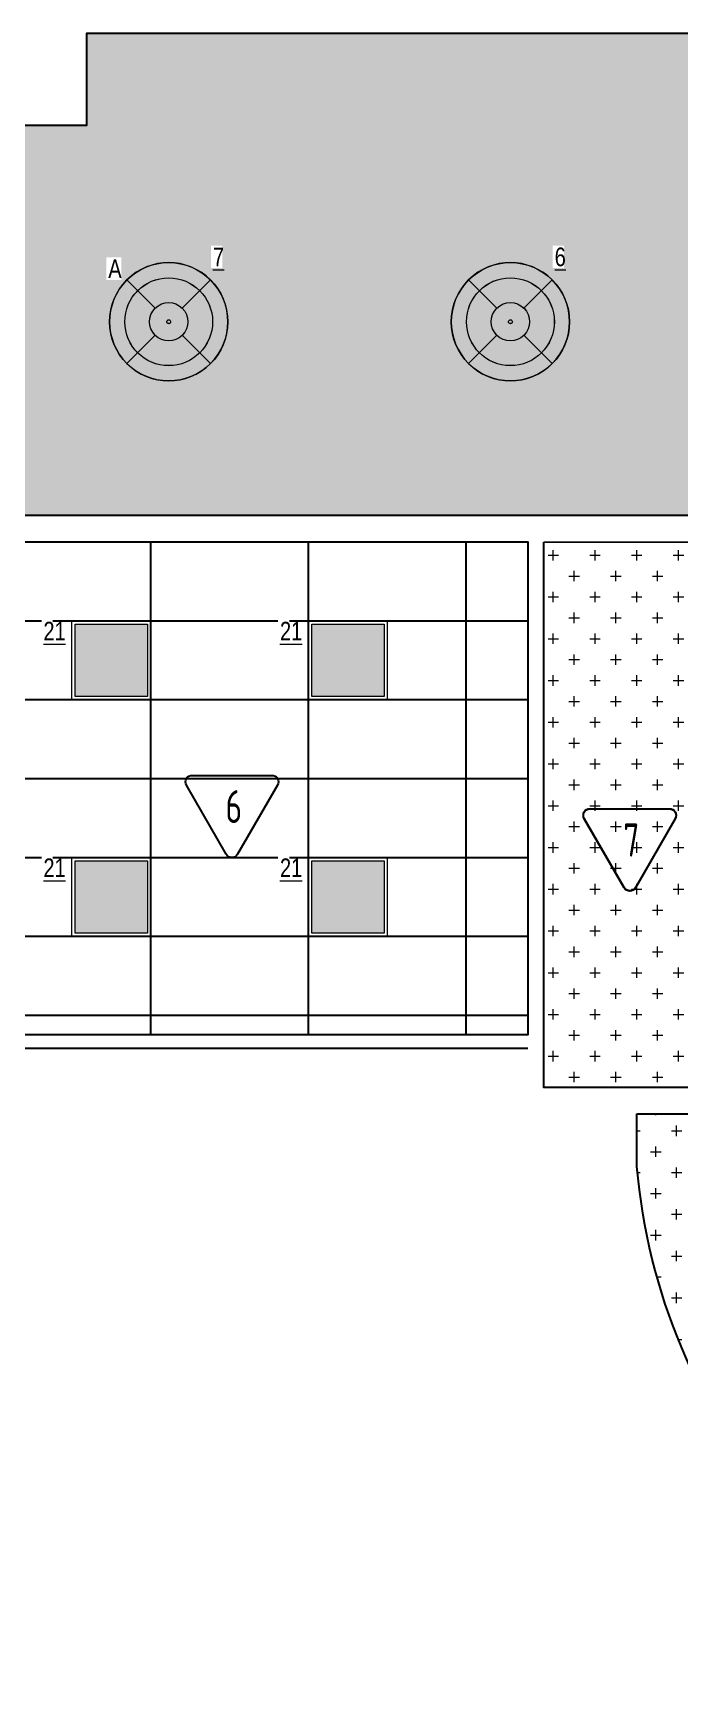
# Model space of a CAD drawing. Header units: millimetres. Extents: x -547274 to 397870, y -45599 to 141350.
# Drawn here: x 83567 to 88489, y 62294 to 74866 of the extents above; entities that cross this region are included whole.
import ezdxf

# ---------------------------------------------------------------- set-up
doc = ezdxf.new("R2010")
doc.units = ezdxf.units.MM
for name, color, linetype, lineweight in [('_ЭОМ_ОБЩ_Освещение_текст тип светильника', 172, 'Continuous', 50), ('_ЭОМ_светильник А', 1, 'Continuous', 35), ('_ЭОМ_светильник Р', 4, 'Continuous', 35), ('АР_Потолки_Штриховка', 252, 'Continuous', 0)]:
    doc.layers.add(name, color=color, linetype=linetype, lineweight=lineweight)
doc.layers.add('X-ref Light', color=250, linetype='Continuous')
doc.layers.add('Штриховка в сечении', color=7, linetype='Continuous')
doc.layers.add('АР_Потолок_Покраска', color=7, linetype='Continuous', lineweight=5, true_color=0x007399)
doc.layers.get('X-ref Light').off()
doc.styles.add('ISOCPEUR', font='isocpeur.ttf', dxfattribs={"height": 800})
doc.styles.add('ГОСТ', font='cad.shx', dxfattribs={"width": 0.8})

# ---------------------------------------------------------------- blocks, each defined once
blk = doc.blocks.new('A$C4757d704')
at = {"true_color": 0xf8f6b0, "transparency": 33554687}
h = blk.add_hatch(color=51, dxfattribs=at)
h.dxf.hatch_style = 1
h.paths.add_polyline_path([(214, 686), (132, 768, 0.198841), (0, 450, 0.198983), (132, 132), (214, 214, -0.198912), (116, 450, -0.198912)])
edge = h.paths.add_edge_path()
edge.add_arc((450, 450), 334, 135, 180)
edge.add_arc((450, 450), 334, 180, 225)
edge.add_line((214, 214), (347, 347))
edge.add_ellipse((450, 450), major_axis=(-146, 0), ratio=1, start_angle=315, end_angle=405, ccw=False)
edge.add_line((347, 553), (214, 686))
edge = h.paths.add_edge_path()
edge.add_line((214, 686), (347, 553))
edge.add_ellipse((450, 450), major_axis=(-146, 0), ratio=1, start_angle=225, end_angle=315, ccw=False)
edge.add_line((553, 553), (686, 686))
edge.add_arc((450, 450), 334, 45, 135)
h.paths.add_polyline_path([(132, 768), (214, 686, -0.414214), (686, 686), (768, 768, 0.414374)])
h.paths.add_polyline_path([(768, 768), (686, 686, -0.198912), (784, 450, -0.198912), (686, 214), (768, 132, 0.198983), (900, 450, 0.198841)])
edge = h.paths.add_edge_path()
edge.add_line((686, 686), (553, 553))
edge.add_ellipse((450, 450), major_axis=(-146, 0), ratio=1, start_angle=495, end_angle=585, ccw=False)
edge.add_line((553, 347), (686, 214))
edge.add_arc((450, 450), 334, 315, 360)
edge.add_arc((450, 450), 334, 0, 45)
edge = h.paths.add_edge_path()
edge.add_ellipse((450, 450), major_axis=(-146, 0), ratio=1, start_angle=405, end_angle=495, ccw=False)
edge.add_line((347, 347), (214, 214))
edge.add_arc((450, 450), 334, 225, 315)
edge.add_line((686, 214), (553, 347))
h.paths.add_polyline_path([(768, 132), (686, 214, -0.414214), (214, 214), (132, 132, 0.414054)])
edge = h.paths.add_edge_path()
edge.add_ellipse((450, 450), major_axis=(-146, 0), ratio=1, start_angle=495, end_angle=585)
edge.add_ellipse((450, 450), major_axis=(-146, 0), ratio=1, start_angle=225, end_angle=315)
edge.add_ellipse((450, 450), major_axis=(-146, 0), ratio=1, start_angle=315, end_angle=405)
edge.add_ellipse((450, 450), major_axis=(-146, 0), ratio=1, start_angle=405, end_angle=495)
edge = h.paths.add_edge_path(flags=0)
edge.add_ellipse((450, 450), major_axis=(-14.6, 0), ratio=1, start_angle=0, end_angle=360)
edge = h.paths.add_edge_path(flags=16)
edge.add_ellipse((450, 450), major_axis=(-14.6, 0), ratio=1, start_angle=0, end_angle=360)
at = {"layer": 'АР_Потолки_Штриховка', "color": 18, "ltscale": 100, "true_color": 0x000000}
for points in [[(132, 768), (347, 553)], [(768, 768), (553, 553)], [(347, 347), (132, 132)], [(553, 347), (768, 132)]]:
    blk.add_lwpolyline(points, dxfattribs=at)
for radius in [450, 334]:
    blk.add_circle((450, 450), radius, dxfattribs=at)
for major_axis in [(-146, 0), (-146, 0), (-14.6, 0)]:
    blk.add_ellipse((450, 450), major_axis=major_axis, ratio=1, start_param=3.926991, end_param=10.210176, dxfattribs=at)
blk = doc.blocks.new('RVE-SLIM-PRIME-595')
at = {"layer": 'Штриховка в сечении', "lineweight": 9, "ltscale": 1000, "true_color": 0xf8f6b0, "transparency": 33554636}
h = blk.add_hatch(color=51, dxfattribs=at)
h.dxf.hatch_style = 1
h.paths.add_polyline_path([(275, 275), (-275, 275), (-275, -275), (275, -275)])
at = {"color": 0, "linetype": 'ByBlock', "lineweight": -2, "ltscale": 40}
for points in [[(300, -300), (-300, -300), (-300, 300), (300, 300)], [(275, -275), (-275, -275), (-275, 275), (275, 275)]]:
    blk.add_lwpolyline(points, close=True, dxfattribs=at)
blk = doc.blocks.new('светильник школа коридор')
at = {"color": 0, "linetype": 'ByBlock', "lineweight": -2}
for points in [[(-318, 318), (-103, 103)], [(318, 318), (103, 103)], [(-103, -103), (-318, -318)], [(103, -103), (318, -318)]]:
    blk.add_lwpolyline(points, dxfattribs=at)
blk.add_circle((0, 0), 334, dxfattribs=at)
for major_axis in [(-450, 0), (-146, 0), (-146, 0), (-14.6, 0)]:
    blk.add_ellipse((0, 0), major_axis=major_axis, ratio=1, start_param=3.926991, end_param=10.210176, dxfattribs=at)

msp = doc.modelspace()

# ---------------------------------------------------------------- hatches: boundary and pattern name
at = {"layer": 'АР_Потолки_Штриховка', "ltscale": 100, "true_color": 0xf8f6b0}
h = msp.add_hatch(color=51, dxfattribs=at)
h.dxf.hatch_style = 1
h.paths.add_polyline_path([(83887.5, 69820.7), (84437.5, 69820.7), (84437.5, 70370.7), (83887.5, 70370.7)])
h = msp.add_hatch(color=51, dxfattribs=at)
h.dxf.hatch_style = 1
h.paths.add_polyline_path([(85687.5, 69820.7), (86237.5, 69820.7), (86237.5, 70370.7), (85687.5, 70370.7)])
h = msp.add_hatch(color=51, dxfattribs=at)
h.dxf.hatch_style = 1
h.paths.add_polyline_path([(83887.5, 68020.7), (84437.5, 68020.7), (84437.5, 68570.7), (83887.5, 68570.7)])
h = msp.add_hatch(color=51, dxfattribs=at)
h.dxf.hatch_style = 1
h.paths.add_polyline_path([(85687.5, 68020.7), (86237.5, 68020.7), (86237.5, 68570.7), (85687.5, 68570.7)])
at = {"layer": 'АР_Потолок_Покраска'}
h = msp.add_hatch(dxfattribs=at)
h.set_pattern_fill('CROSS', color=256, scale=25)
h.set_pattern_definition([(0, (134938.16, 0.001), (158.75, 158.75), [79.375, -238.125]), (90, (134977.84, -39.69), (-158.75, 158.75), [79.375, -238.125])])
h.paths.add_polyline_path([(79192.5, 74164.5), (83977.5, 74164.5), (83977.5, 74865.7), (100757.5, 74865.7), (100757.5, 74164.5), (105607.5, 74164.5), (105607.5, 71195.7), (79192.5, 71195.7)])
h = msp.add_hatch(dxfattribs=at)
h.set_pattern_fill('CROSS', color=256, scale=25)
h.set_pattern_definition([(0, (-163498.08, 56765.23), (158.75, 158.75), [79.375, -238.125]), (90, (-163458.4, 56725.54), (-158.75, 158.75), [79.375, -238.125])])
h.paths.add_polyline_path([(87452.5, 70993.8), (97690.8, 70995.7), (97690.8, 66845.7), (87452.5, 66845.7)])
h = msp.add_hatch(dxfattribs=at)
h.set_pattern_fill('CROSS', color=256, scale=25)
h.set_pattern_definition([(0, (134938.16, 0), (158.75, 158.75), [79.375, -238.125]), (90, (134977.84, -39.69), (-158.75, 158.75), [79.375, -238.125])])
edge = h.paths.add_edge_path()
edge.add_line((88162, 66645.7), (96672.2, 66645.7))
edge.add_line((96672.2, 66645.7), (96672.2, 66245.7))
edge.add_arc((92116.9, 66636.9), 4572, 319.30037, 355.09177, ccw=False)
edge.add_line((95583.1, 63655.5), (95295.4, 63377.6))
edge.add_arc((92342.9, 66830.2), 4542.9, 273.46523, 310.53514, ccw=False)
edge.add_line((92617.5, 62295.7), (92217.5, 62295.7))
edge.add_arc((92492, 66830.2), 4542.9, 229.4653, 266.535, ccw=False)
edge.add_line((89539.6, 63377.6), (89251.9, 63655.5))
edge.add_arc((92718.6, 66638.5), 4573.5, 184.92695, 220.71087, ccw=False)
edge.add_line((88162, 66245.7), (88162, 66645.7))

# ---------------------------------------------------------------- linework, layer by layer
for points in [[(79192.5, 74164.5), (83977.5, 74164.5), (83977.5, 74865.7), (100757.5, 74865.7), (100757.5, 74164.5), (105607.5, 74164.5), (105607.5, 71195.7), (79192.5, 71195.7)], [(79192.5, 70995.7), (87332.5, 70995.7), (87332.5, 67245.7), (79192.5, 67245.7)], [(87452.5, 70993.8), (97690.8, 70995.7), (97690.8, 66845.7), (87452.5, 66845.7)]]:
    msp.add_lwpolyline(points, close=True)
for points in [[(84462.5, 67245.7), (84462.5, 70995.7)], [(85662.5, 67245.7), (85662.5, 70995.7)], [(86862.5, 67245.7), (86862.5, 70995.7)], [(79192.5, 70395.7), (87332.5, 70395.7)], [(79192.5, 69795.7), (87332.5, 69795.7)], [(79192.5, 69195.7), (87332.5, 69195.7)], [(79192.5, 68595.7), (87332.5, 68595.7)], [(79192.5, 67995.7), (87332.5, 67995.7)], [(79192.5, 67395.7), (87332.5, 67395.7)], [(79192.5, 67145.7), (87332.5, 67145.7)]]:
    msp.add_lwpolyline(points)
for points in [[(84777.5, 69219.8), (85383.7, 69219.8, -0.5773495), (85427, 69144.8), (85123.9, 68619.8, -0.5773541), (85037.3, 68619.8), (84734.2, 69144.8, -0.5773491), (84777.5, 69219.8, -0.0000017)], [(87804.2, 68966.4), (88410.5, 68966.4, -0.5773495), (88453.8, 68891.4), (88150.7, 68366.4, -0.5773541), (88064.1, 68366.4), (87760.9, 68891.4, -0.5773491), (87804.2, 68966.4, -0.0000017)], [(87804.2, 68964.5), (88410.5, 68964.5, -0.5773495), (88453.8, 68889.5), (88150.7, 68364.5, -0.5773541), (88064.1, 68364.5), (87760.9, 68889.5, -0.5773491), (87804.2, 68964.5, -0.0000017)]]:
    msp.add_lwpolyline(points, format="xyb")
msp.add_lwpolyline([(88162, 66645.7), (96672.2, 66645.7), (96672.2, 66245.7, -0.1574515), (95583.1, 63655.5), (95295.4, 63377.6, -0.1631735), (92617.5, 62295.7), (92217.5, 62295.7, -0.1631725), (89539.6, 63377.6), (89251.9, 63655.5, -0.1574181), (88162, 66245.7)], format="xyb", close=True)
at = {"layer": 'АР_Потолки_Штриховка', "color": 18, "ltscale": 100, "true_color": 0x000000}
for points in [[(84462.5, 69795.7), (83862.5, 69795.7), (83862.5, 70395.7), (84462.5, 70395.7)], [(84437.5, 69820.7), (83887.5, 69820.7), (83887.5, 70370.7), (84437.5, 70370.7)], [(86262.5, 69795.7), (85662.5, 69795.7), (85662.5, 70395.7), (86262.5, 70395.7)], [(86237.5, 69820.7), (85687.5, 69820.7), (85687.5, 70370.7), (86237.5, 70370.7)], [(84462.5, 67995.7), (83862.5, 67995.7), (83862.5, 68595.7), (84462.5, 68595.7)], [(84437.5, 68020.7), (83887.5, 68020.7), (83887.5, 68570.7), (84437.5, 68570.7)], [(86262.5, 67995.7), (85662.5, 67995.7), (85662.5, 68595.7), (86262.5, 68595.7)], [(86237.5, 68020.7), (85687.5, 68020.7), (85687.5, 68570.7), (86237.5, 68570.7)]]:
    msp.add_lwpolyline(points, close=True, dxfattribs=at)
at = {"layer": 'АР_Потолки_Штриховка', "color": 18, "lineweight": 18, "ltscale": 100, "true_color": 0x000000}
for points in [[(84462.5, 69795.7), (83862.5, 69795.7), (83862.5, 70395.7), (84462.5, 70395.7)], [(84437.5, 69820.7), (83887.5, 69820.7), (83887.5, 70370.7), (84437.5, 70370.7)], [(86262.5, 69795.7), (85662.5, 69795.7), (85662.5, 70395.7), (86262.5, 70395.7)], [(86237.5, 69820.7), (85687.5, 69820.7), (85687.5, 70370.7), (86237.5, 70370.7)], [(84462.5, 67995.7), (83862.5, 67995.7), (83862.5, 68595.7), (84462.5, 68595.7)], [(84437.5, 68020.7), (83887.5, 68020.7), (83887.5, 68570.7), (84437.5, 68570.7)], [(86262.5, 67995.7), (85662.5, 67995.7), (85662.5, 68595.7), (86262.5, 68595.7)], [(86237.5, 68020.7), (85687.5, 68020.7), (85687.5, 68570.7), (86237.5, 68570.7)]]:
    msp.add_lwpolyline(points, close=True, dxfattribs=at)

# ---------------------------------------------------------------- block references
at = {"layer": '_ЭОМ_светильник Р', "color": 18, "lineweight": 18, "ltscale": 100, "true_color": 0x000000}
for name, p in [('светильник школа коридор', (87199.5, 72670.1)), ('RVE-SLIM-PRIME-595', (84162.5, 70095.7)), ('RVE-SLIM-PRIME-595', (85962.5, 70095.7)), ('RVE-SLIM-PRIME-595', (84162.5, 68295.7)), ('RVE-SLIM-PRIME-595', (85962.5, 68295.7))]:
    msp.add_blockref(name, p, dxfattribs=at)
at = {"layer": 'X-ref Light', "linetype": 'ByBlock', "ltscale": 40}
for p in [(84149.3, 72219.9), (86749.3, 72219.9)]:
    msp.add_blockref('A$C4757d704', p, dxfattribs=at)
at = {"layer": 'X-ref Light', "color": 18, "linetype": 'ByBlock', "lineweight": 18, "ltscale": 40, "true_color": 0x000000}
for p in [(84149.3, 72219.9), (86749.3, 72219.9)]:
    msp.add_blockref('A$C4757d704', p, dxfattribs=at)

# ---------------------------------------------------------------- texts
at = {"char_height": 250, "width": 294.334, "attachment_point": 1, "style": 'ISOCPEUR'}
for s, insert in [('{\\W0.7;6}', (85031.2, 69107.8)), ('{\\W0.7;7}', (88057.9, 68854.3)), ('{\\W0.7;7}', (88057.9, 68852.4))]:
    msp.add_mtext(s, dxfattribs=dict(at, insert=insert))

# ---------------------------------------------------------------- next in the draw order: texts
at = {"layer": '_ЭОМ_ОБЩ_Освещение_текст тип светильника', "color": 18, "lineweight": 18, "ltscale": 40, "true_color": 0x000000, "char_height": 142.19, "width": 55.872, "attachment_point": 1, "style": 'ГОСТ', "bg_fill": 3, "box_fill_scale": 1.1, "bg_fill_color": 256, "bg_fill_transparency": 0}
for s, insert in [('{\\L6}', (87536.1, 73234.3)), ('{\\L21}', (83646.1, 70388.1)), ('{\\L21}', (85446.1, 70388.1)), ('{\\L21}', (83646.1, 68588.1)), ('{\\L21}', (85446.1, 68588.1))]:
    msp.add_mtext(s, dxfattribs=dict(at, insert=insert))
at = {"layer": '_ЭОМ_светильник А', "color": 18, "lineweight": 18, "ltscale": 100, "true_color": 0x000000, "insert": (84139.7, 73144.9, 0), "char_height": 142.2, "width": 86.044, "attachment_point": 1, "style": 'ГОСТ', "bg_fill": 3, "box_fill_scale": 1.1, "bg_fill_color": 256, "bg_fill_transparency": 0}
msp.add_mtext('А', dxfattribs=at)

# ---------------------------------------------------------------- next in the draw order: block references
at = {"layer": '_ЭОМ_светильник А', "color": 18, "lineweight": 18, "ltscale": 100, "true_color": 0x000000}
msp.add_blockref('светильник школа коридор', (84599.5, 72670.1), dxfattribs=at)

# ---------------------------------------------------------------- next in the draw order: texts
at = {"layer": '_ЭОМ_ОБЩ_Освещение_текст тип светильника', "color": 18, "lineweight": 18, "ltscale": 40, "true_color": 0x000000, "insert": (84936.1, 73234.3), "char_height": 142.19, "width": 55.872, "attachment_point": 1, "style": 'ГОСТ', "bg_fill": 3, "box_fill_scale": 1.1, "bg_fill_color": 256, "bg_fill_transparency": 0}
msp.add_mtext('{\\L7}', dxfattribs=at)

doc.saveas('drawing.dxf')
